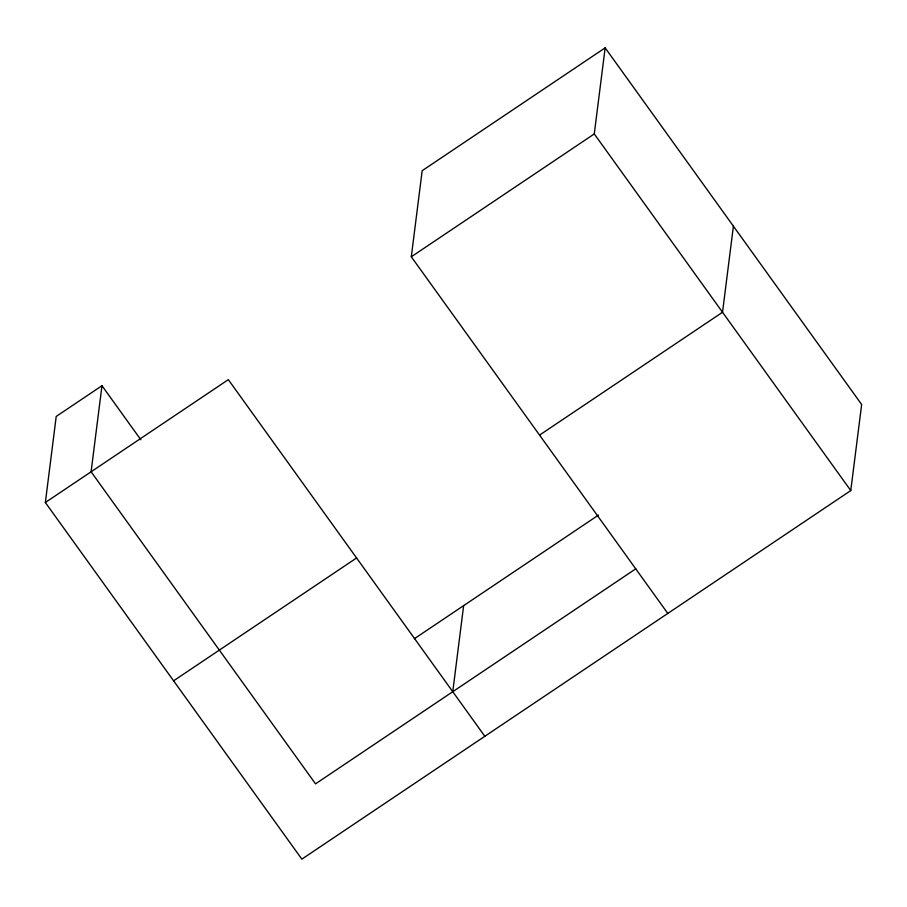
<?xml version="1.0" encoding="UTF-8"?>
<svg xmlns="http://www.w3.org/2000/svg" width="907" height="907" viewBox="0 0 907 907"><rect width="100%" height="100%" fill="white"/><g stroke="black" fill="none" stroke-linecap="round" stroke-linejoin="round"><path stroke-width="1.36" d="M667.801 613.427L411.302 256.783L422.174 170.709L605.15 47.856L861.65 404.499L850.777 490.574L301.85 859.144L45.35 502.501L56.223 416.426L101.969 385.713L140.857 439.782M101.969 385.713L91.097 471.787L315.534 783.852L635.739 568.848M452.763 691.712L463.636 605.638M850.777 490.574L594.278 133.93L605.15 47.856M733.4 226.172L722.528 312.246L539.552 435.111M45.35 502.501L228.326 379.648L484.826 736.291M411.302 256.783L594.278 133.93M173.6 680.828L356.576 557.964M414.374 638.709L598.518 515.063"/></g></svg>
